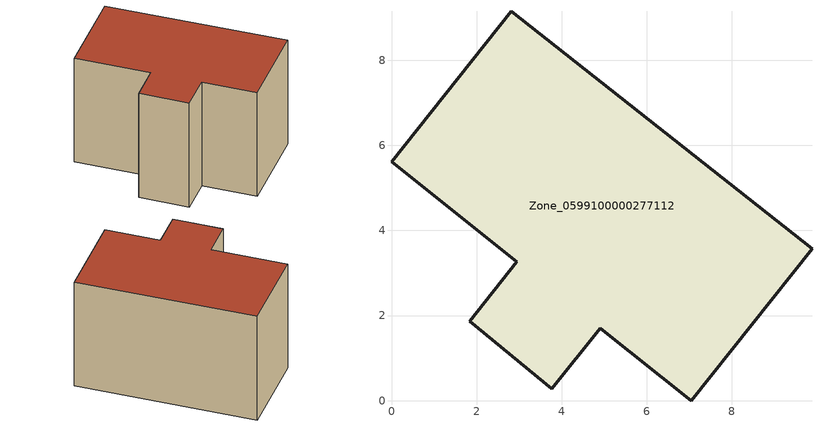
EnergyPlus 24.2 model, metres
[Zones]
Zone_0599100000277112
 floor ground (C_G): 4.9,1.71 3.76,0.28 1.84,1.86 2.94,3.27 0,5.61 2.82,9.15 9.88,3.56 7.04,0 z0.34
 wall outside (C_F): 2.94,3.27 1.84,1.86 3.76,0.28 4.9,1.71 7.04,0 9.88,3.56 2.82,9.15 0,5.61 2.94,3.27 z0.34:6.21
 roof outside (C_R): 4.9,1.71 7.04,0 9.88,3.56 2.82,9.15 0,5.61 2.94,3.27 1.84,1.86 3.76,0.28 z6.21
[BUILDING]
Pand.0599100000277112: North Axis=0; Terrain=City; Loads Convergence Tolerance Value=0.04; Temperature Convergence Tolerance Value=0.4; Solar Distribution=FullExterior; Maximum Number of Warmup Days=25; Minimum Number of Warmup Days=1
[Site:Location]
Rotterdam.The.Hague.AP_ZH_NLD Design_Conditions: Latitude=51.96; Longitude=4.45; Time Zone=1; Elevation=-4.5
[SITE:GROUNDTEMPERATURE:BUILDINGSURFACE]
18, 18, 18, 18, 18, 18, 18, 18, 18, 18, 18, 18
[MATERIAL] Thermal Absorptance=0.9; Solar Absorptance=0.7; Visible Absorptance=0.7
Name | Roughness | Thickness | Conductivity | Density | Specific Heat
G.TC.1946-1964 | MediumSmooth | 0.15 | 1 | 540 | 1210
F.TC.1946-1964 | Rough | 0.3 | 0.857143 | 1920 | 840
R.TC.1946-1964 | MediumRough | 0.2 | 0.235294 | 1500 | 1000
[CONSTRUCTION]
C_G: G.TC.1946-1964
C_F: F.TC.1946-1964
C_R: R.TC.1946-1964
[ZONE]
Zone_0599100000277112: Type=1; Multiplier=1; Ceiling Height=Autocalculate; Volume=Autocalculate; Floor Area=autocalculate; Part of Total Floor Area=Yes
[ZONEINFILTRATION:DESIGNFLOWRATE]
Infil_Zone_0599100000277112: Zone or ZoneList or Space or SpaceList=Zone_0599100000277112; Schedule=AlwaysOn; Design Flow Rate Calculation Method=Flow/Area; Flow Rate per Floor Area=0.003; Constant Term Coefficient=1; Temperature Term Coefficient=0; Velocity Term Coefficient=0; Velocity Squared Term Coefficient=0
[HVACTEMPLATE:ZONE:IDEALLOADSAIRSYSTEM]
Zone_0599100000277112: Maximum Heating Supply Air Temperature=50; Minimum Cooling Supply Air Temperature=13; Maximum Heating Supply Air Humidity Ratio=0.0156; Minimum Cooling Supply Air Humidity Ratio=0.0077; Heating Limit=NoLimit; Cooling Limit=NoLimit; Dehumidification Control Type=ConstantSensibleHeatRatio; Cooling Sensible Heat Ratio=0.7; Dehumidification Setpoint=60; Humidification Control Type=None; Humidification Setpoint=30; Outdoor Air Method=None; Outdoor Air Flow Rate per Person=0.00944; Outdoor Air Flow Rate per Zone Floor Area=0; Outdoor Air Flow Rate per Zone=0; Demand Controlled Ventilation Type=None; Outdoor Air Economizer Type=NoEconomizer; Heat Recovery Type=None; Sensible Heat Recovery Effectiveness=0.7; Latent Heat Recovery Effectiveness=0.65
[ZONECONTROL:THERMOSTAT]
ThermostatControl_Zone_0599100000277112: Zone or ZoneList=Zone_0599100000277112; Control Type Schedule=DualSetpointControlType; Control 1=Thermostat_Zone_0599100000277112; Temperature Difference Between Cutout And Setpoint=0
[THERMOSTATSETPOINT:DUALSETPOINT]
Thermostat_Zone_0599100000277112: Heating Setpoint Temperature Schedule=HeatingSetpoint_Zone_0599100000277112; Cooling Setpoint Temperature Schedule=CoolingSetpoint_Zone_0599100000277112
[SCHEDULE:COMPACT]
HeatingSetpoint_Zone_0599100000277112: Through: 12/31, For: AllDays, Until: 24:00, 21
CoolingSetpoint_Zone_0599100000277112: Through: 12/31, For: AllDays, Until: 24:00, 24
DualSetpointControlType: Through: 12/31, For: AllDays, Until: 24:00, 4
AlwaysOn: Through: 12/31, For: AllDays, Until: 24:00, 1
